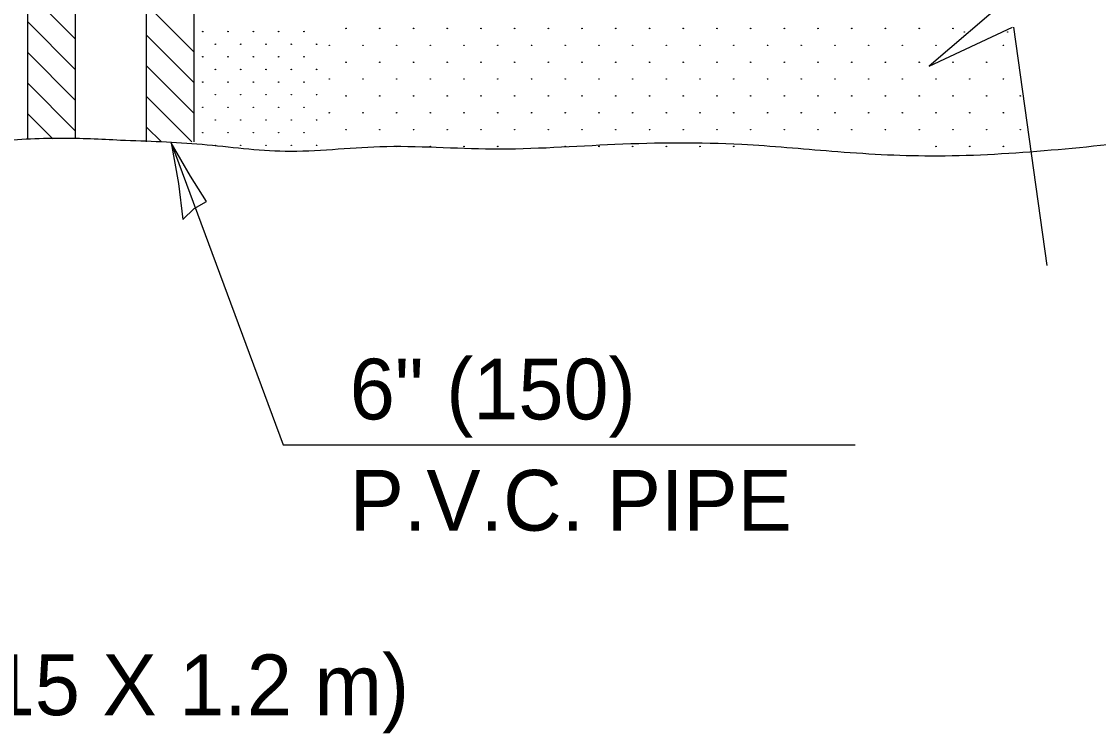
# Model space of a CAD drawing. Extents: x 99977 to 100657, y 99437 to 99877.
# Drawn here: x 100156 to 100206.6, y 99517.1 to 99550.5 of the extents above; entities that cross this region are included whole.
import ezdxf

# ---------------------------------------------------------------- set-up
doc = ezdxf.new("R2010")
doc.units = 0
for name, color, linetype in [('Design_PR_Railroad Track', 7, 'Continuous'), ('Design_PR_Roadway Notes', 7, 'Continuous'), ('Level 21', 7, 'Continuous'), ('Level 8', 7, 'Continuous'), ('Topo_Building', 7, 'Continuous')]:
    doc.layers.add(name, color=color, linetype=linetype)

msp = doc.modelspace()

# ---------------------------------------------------------------- linework, layer by layer
at = {"layer": 'Design_PR_Railroad Track'}
for p, q in [((100158.56, 99549.74), (100156.322, 99551.978)), ((100164.159, 99549.102), (100161.917, 99551.344)), ((100158.56, 99548.301), (100156.322, 99550.539)), ((100164.159, 99547.663), (100161.917, 99549.905)), ((100158.56, 99546.862), (100156.322, 99549.1)), ((100164.159, 99546.224), (100161.917, 99548.466)), ((100158.56, 99545.422), (100156.322, 99547.661)), ((100164.056, 99544.888), (100161.917, 99547.027)), ((100157.512, 99545.031), (100156.322, 99546.222)), ((100162.616, 99544.888), (100161.917, 99545.587))]:
    msp.add_line(p, q, dxfattribs=at)
at = {"layer": 'Design_PR_Roadway Notes'}
for p, q in [((100206.151, 99554.83), (100198.684, 99548.451)), ((100198.684, 99548.451), (100202.594, 99550.276)), ((100202.642, 99550.284), (100204.209, 99539.085)), ((100163.084, 99544.845), (100168.337, 99530.671)), ((100168.337, 99530.671), (100195.197, 99530.671))]:
    msp.add_line(p, q, dxfattribs=at)
msp.add_lwpolyline([(100163.623, 99541.246), (100164.164, 99541.757), (100164.74, 99542.089), (100163.992, 99543.283), (100163.084, 99544.845), (100163.42, 99542.943)], close=True, dxfattribs=at)
at = {"layer": 'Level 21'}
for centre, radius in [((100164.562, 99550.072), 0.0112), ((100165.75, 99550.072), 0.0112), ((100166.937, 99550.072), 0.0112), ((100168.125, 99550.072), 0.0112), ((100169.313, 99550.072), 0.0112), ((100171.294, 99550.216), 0.0112), ((100172.877, 99550.216), 0.0112), ((100174.461, 99550.216), 0.0112), ((100176.044, 99550.216), 0.0112), ((100177.627, 99550.216), 0.0112), ((100179.211, 99550.216), 0.0112), ((100180.794, 99550.216), 0.0112), ((100182.378, 99550.216), 0.0112), ((100183.961, 99550.216), 0.0112), ((100185.545, 99550.216), 0.0112), ((100187.128, 99550.216), 0.0112), ((100188.711, 99550.216), 0.0112), ((100190.295, 99550.216), 0.0112), ((100191.878, 99550.216), 0.0112), ((100193.462, 99550.216), 0.0112), ((100195.045, 99550.216), 0.0112), ((100196.628, 99550.216), 0.0112), ((100198.212, 99550.216), 0.0112), ((100199.795, 99550.216), 0.0112), ((100200.33, 99550.048), 0.0096), ((100202.366, 99550.048), 0.0096), ((100165.156, 99549.478), 0.0112), ((100166.344, 99549.478), 0.0112), ((100167.531, 99549.478), 0.0112), ((100168.719, 99549.478), 0.0112), ((100169.906, 99549.478), 0.0112), ((100170.502, 99549.424), 0.0112), ((100172.086, 99549.424), 0.0112), ((100173.669, 99549.424), 0.0112), ((100175.252, 99549.424), 0.0112), ((100176.836, 99549.424), 0.0112), ((100178.419, 99549.424), 0.0112), ((100180.003, 99549.424), 0.0112), ((100181.586, 99549.424), 0.0112), ((100183.169, 99549.424), 0.0112), ((100184.753, 99549.424), 0.0112), ((100186.336, 99549.424), 0.0112), ((100187.92, 99549.424), 0.0112), ((100189.503, 99549.424), 0.0112), ((100191.087, 99549.424), 0.0112), ((100192.67, 99549.424), 0.0112), ((100194.253, 99549.424), 0.0112), ((100195.837, 99549.424), 0.0112), ((100197.42, 99549.424), 0.0112), ((100199.004, 99549.424), 0.0112), ((100202.17, 99549.424), 0.0112), ((100164.562, 99548.885), 0.0112), ((100165.75, 99548.885), 0.0112), ((100166.937, 99548.885), 0.0112), ((100168.125, 99548.885), 0.0112), ((100169.313, 99548.885), 0.0112), ((100171.294, 99548.632), 0.0112), ((100172.877, 99548.632), 0.0112), ((100174.461, 99548.632), 0.0112), ((100176.044, 99548.632), 0.0112), ((100177.627, 99548.632), 0.0112), ((100179.211, 99548.632), 0.0112), ((100180.794, 99548.632), 0.0112), ((100182.378, 99548.632), 0.0112), ((100183.961, 99548.632), 0.0112), ((100185.545, 99548.632), 0.0112), ((100187.128, 99548.632), 0.0112), ((100188.711, 99548.632), 0.0112), ((100190.295, 99548.632), 0.0112), ((100191.878, 99548.632), 0.0112), ((100193.462, 99548.632), 0.0112), ((100195.045, 99548.632), 0.0112), ((100196.628, 99548.632), 0.0112), ((100198.212, 99548.632), 0.0112), ((100199.795, 99548.632), 0.0112), ((100201.379, 99548.632), 0.0112), ((100165.156, 99548.291), 0.0112), ((100166.344, 99548.291), 0.0112), ((100167.531, 99548.291), 0.0112), ((100168.719, 99548.291), 0.0112), ((100169.906, 99548.291), 0.0112), ((100164.562, 99547.697), 0.0112), ((100165.75, 99547.697), 0.0112), ((100166.937, 99547.697), 0.0112), ((100168.125, 99547.697), 0.0112), ((100169.313, 99547.697), 0.0112), ((100170.502, 99547.841), 0.0112), ((100172.086, 99547.841), 0.0112), ((100173.669, 99547.841), 0.0112), ((100175.252, 99547.841), 0.0112), ((100176.836, 99547.841), 0.0112), ((100178.419, 99547.841), 0.0112), ((100180.003, 99547.841), 0.0112), ((100181.586, 99547.841), 0.0112), ((100183.169, 99547.841), 0.0112), ((100184.753, 99547.841), 0.0112), ((100186.336, 99547.841), 0.0112), ((100187.92, 99547.841), 0.0112), ((100189.503, 99547.841), 0.0112), ((100191.087, 99547.841), 0.0112), ((100192.67, 99547.841), 0.0112), ((100194.253, 99547.841), 0.0112), ((100195.837, 99547.841), 0.0112), ((100197.42, 99547.841), 0.0112), ((100199.004, 99547.841), 0.0112), ((100200.587, 99547.841), 0.0112), ((100202.17, 99547.841), 0.0112), ((100165.156, 99547.103), 0.0112), ((100166.344, 99547.103), 0.0112), ((100167.531, 99547.103), 0.0112), ((100168.719, 99547.103), 0.0112), ((100169.906, 99547.103), 0.0112), ((100171.294, 99547.049), 0.0112), ((100172.877, 99547.049), 0.0112), ((100174.461, 99547.049), 0.0112), ((100176.044, 99547.049), 0.0112), ((100177.627, 99547.049), 0.0112), ((100179.211, 99547.049), 0.0112), ((100180.794, 99547.049), 0.0112), ((100182.378, 99547.049), 0.0112), ((100183.961, 99547.049), 0.0112), ((100185.545, 99547.049), 0.0112), ((100187.128, 99547.049), 0.0112), ((100188.711, 99547.049), 0.0112), ((100190.295, 99547.049), 0.0112), ((100191.878, 99547.049), 0.0112), ((100193.462, 99547.049), 0.0112), ((100195.045, 99547.049), 0.0112), ((100196.628, 99547.049), 0.0112), ((100198.212, 99547.049), 0.0112), ((100199.795, 99547.049), 0.0112), ((100201.379, 99547.049), 0.0112), ((100202.962, 99547.049), 0.0112), ((100164.562, 99546.509), 0.0112), ((100165.75, 99546.509), 0.0112), ((100166.937, 99546.509), 0.0112), ((100168.125, 99546.509), 0.0112), ((100169.313, 99546.509), 0.0112), ((100165.156, 99545.916), 0.0112), ((100166.344, 99545.916), 0.0112), ((100167.531, 99545.916), 0.0112), ((100168.719, 99545.916), 0.0112), ((100169.906, 99545.916), 0.0112), ((100170.502, 99546.257), 0.0112), ((100172.086, 99546.257), 0.0112), ((100173.669, 99546.257), 0.0112), ((100175.252, 99546.257), 0.0112), ((100176.836, 99546.257), 0.0112), ((100178.419, 99546.257), 0.0112), ((100180.003, 99546.257), 0.0112), ((100181.586, 99546.257), 0.0112), ((100183.169, 99546.257), 0.0112), ((100184.753, 99546.257), 0.0112), ((100186.336, 99546.257), 0.0112), ((100187.92, 99546.257), 0.0112), ((100189.503, 99546.257), 0.0112), ((100191.087, 99546.257), 0.0112), ((100192.67, 99546.257), 0.0112), ((100194.253, 99546.257), 0.0112), ((100195.837, 99546.257), 0.0112), ((100197.42, 99546.257), 0.0112), ((100199.004, 99546.257), 0.0112), ((100200.587, 99546.257), 0.0112), ((100202.17, 99546.257), 0.0112), ((100171.294, 99545.465), 0.0112), ((100172.877, 99545.465), 0.0112), ((100174.461, 99545.465), 0.0112), ((100176.044, 99545.465), 0.0112), ((100177.627, 99545.465), 0.0112), ((100179.211, 99545.465), 0.0112), ((100180.794, 99545.465), 0.0112), ((100182.378, 99545.465), 0.0112), ((100183.961, 99545.465), 0.0112), ((100185.545, 99545.465), 0.0112), ((100187.128, 99545.465), 0.0112), ((100188.711, 99545.465), 0.0112), ((100190.295, 99545.465), 0.0112), ((100191.878, 99545.465), 0.0112), ((100193.462, 99545.465), 0.0112), ((100195.045, 99545.465), 0.0112), ((100196.628, 99545.465), 0.0112), ((100198.212, 99545.465), 0.0112), ((100199.795, 99545.465), 0.0112), ((100201.379, 99545.465), 0.0112), ((100202.962, 99545.465), 0.0112), ((100164.562, 99545.322), 0.0112), ((100165.75, 99545.322), 0.0112), ((100166.937, 99545.322), 0.0112), ((100168.125, 99545.322), 0.0112), ((100169.313, 99545.322), 0.0112), ((100165.156, 99544.728), 0.0112), ((100166.344, 99544.728), 0.0112), ((100167.531, 99544.728), 0.0112), ((100168.719, 99544.728), 0.0112), ((100169.906, 99544.728), 0.0112), ((100173.669, 99544.674), 0.0112), ((100175.252, 99544.674), 0.0112), ((100176.836, 99544.674), 0.0112), ((100178.419, 99544.674), 0.0112), ((100181.586, 99544.674), 0.0112), ((100183.169, 99544.674), 0.0112), ((100184.753, 99544.674), 0.0112), ((100186.336, 99544.674), 0.0112), ((100187.92, 99544.674), 0.0112), ((100189.503, 99544.674), 0.0112), ((100199.004, 99544.674), 0.0112), ((100200.587, 99544.674), 0.0112), ((100202.17, 99544.674), 0.0112)]:
    msp.add_circle(centre, radius, dxfattribs=at)
at = {"layer": 'Level 8'}
for p, q in [((100161.918, 99544.888), (100161.918, 99595.157)), ((100164.16, 99544.888), (100164.16, 99595.157)), ((100156.322, 99593.716), (100156.322, 99545.006)), ((100158.561, 99593.716), (100158.561, 99545.053))]:
    msp.add_line(p, q, dxfattribs=at)
at = {"layer": 'Topo_Building'}
for points in [[(100160.693, 99544.978), (100164.528, 99544.779), (100168.429, 99544.457), (100172.872, 99544.672), (100178.18, 99544.563), (100183.923, 99544.779), (100189.88, 99544.779), (100194.104, 99544.457), (100198.762, 99544.237), (100209.382, 99544.997), (100217.071, 99545.539), (100224.874, 99545.539), (100231.806, 99545.428), (100237.007, 99545.323), (100241.775, 99545.108), (100247.19, 99545.754)], [(100145.049, 99544.975), (100148.657, 99544.77), (100151.424, 99544.77), (100154.65, 99544.931), (100157.894, 99545.072), (100160.693, 99544.978)]]:
    msp.add_spline(points, degree=3, dxfattribs=at)

# ---------------------------------------------------------------- texts
at = {"layer": 'Design_PR_Roadway Notes'}
for s, p in [('6" (150)', (100171.465, 99531.86)), ('P.V.C. PIPE', (100171.465, 99526.635)), ('#5 X 48 (#15 X 1.2 m)', (100136.968, 99517.971))]:
    msp.add_text(s, height=2.85, dxfattribs=at).set_placement(p)

doc.saveas('drawing.dxf')
